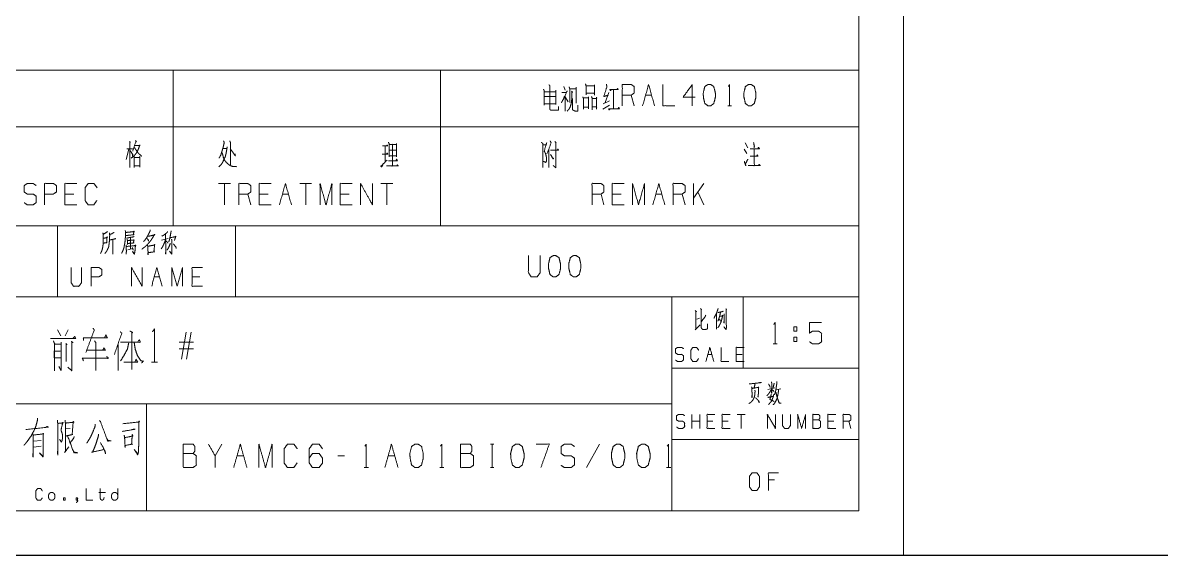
# Model space of a CAD drawing. Header units: millimetres. Extents: x 2210 to 79821, y -19430 to 2344.
# Drawn here: x 3715.2 to 3843, y 1492.8 to 1552.6 of the extents above; entities that cross this region are included whole.
import ezdxf

# ---------------------------------------------------------------- set-up
doc = ezdxf.new("R2010")
doc.units = ezdxf.units.MM
doc.layers.add('101', color=7, linetype='Continuous', true_color=0xffffff)

msp = doc.modelspace()

# ---------------------------------------------------------------- linework, layer by layer
msp.add_line((2209.78, 1492.82), (13049.16, 1492.82))
at = {"layer": '101', "color": 133, "linetype": 'Continuous', "lineweight": 18}
for p, q in [((3814.08, 1492.82), (3814.08, 1789.82)), ((3809.08, 1497.82), (3809.08, 1784.82)), ((3629.08, 1529.82), (3809.08, 1529.82)), ((3719.08, 1529.82), (3719.08, 1521.82)), ((3739.08, 1529.82), (3739.08, 1521.82)), ((3629.08, 1521.82), (3809.08, 1521.82)), ((3788.08, 1521.82), (3788.08, 1497.82)), ((3796.08, 1521.82), (3796.08, 1513.82)), ((3788.08, 1513.82), (3809.08, 1513.82)), ((3679.08, 1509.82), (3788.08, 1509.82)), ((3729.08, 1509.82), (3729.08, 1497.82)), ((3788.08, 1505.82), (3809.08, 1505.82)), ((3419.08, 1497.82), (3809.08, 1497.82)), ((3629.08, 1497.82), (3809.08, 1497.82)), ((3394.08, 1492.82), (3814.08, 1492.82))]:
    msp.add_line(p, q, dxfattribs=at)
at = {"layer": '101', "color": 72, "linetype": 'Continuous', "lineweight": 18}
for p, q in [((3707.08, 1547.28), (3732.08, 1547.28)), ((3732.08, 1547.28), (3732.08, 1540.93)), ((3732.08, 1547.28), (3762.08, 1547.28)), ((3762.08, 1547.28), (3762.08, 1540.93)), ((3762.08, 1547.28), (3809.08, 1547.28)), ((3809.08, 1547.28), (3809.08, 1540.93)), ((3775.94, 1545.47), (3776.1, 1545.05)), ((3773.76, 1544.85), (3775.03, 1544.85)), ((3773.76, 1544.32), (3775.03, 1544.32)), ((3775.06, 1545.05), (3775.06, 1543.42)), ((3776.12, 1544.22), (3776.42, 1543.75)), ((3781.01, 1544.77), (3780.57, 1543.67)), ((3781.52, 1545.05), (3781.52, 1543)), ((3783.85, 1543.3), (3783.52, 1544.5)), ((3785.12, 1544.5), (3785.79, 1544.5)), ((3773.77, 1543.52), (3775.03, 1543.52)), ((3780.34, 1542.9), (3781.06, 1543.37)), ((3780.36, 1543.52), (3781.08, 1543.85)), ((3794.35, 1543.3), (3794.77, 1543.3)), ((3707.08, 1540.93), (3732.08, 1540.93)), ((3732.08, 1540.93), (3762.08, 1540.93)), ((3732.08, 1540.93), (3732.08, 1529.82)), ((3762.08, 1540.93), (3762.08, 1529.82)), ((3762.08, 1540.93), (3809.08, 1540.93)), ((3809.08, 1540.93), (3809.08, 1529.82)), ((3774.92, 1539.27), (3775.1, 1539.12)), ((3796.29, 1539.12), (3796.59, 1538.57)), ((3727.1, 1538.42), (3726.81, 1537.27)), ((3737.68, 1538.5), (3738.1, 1538.5)), ((3755.89, 1538.77), (3755.89, 1536.95)), ((3756.33, 1538.3), (3757.11, 1538.3)), ((3773.6, 1538.92), (3773.95, 1538.92)), ((3774.25, 1538.42), (3774.25, 1536.35)), ((3796.2, 1538.42), (3796.5, 1537.95)), ((3738.53, 1534.56), (3737.18, 1534.56)), ((3737.86, 1534.56), (3737.86, 1532.18)), ((3747.63, 1534.56), (3746.29, 1534.56)), ((3746.96, 1534.56), (3746.96, 1532.18)), ((3756.74, 1534.56), (3755.4, 1534.56)), ((3756.07, 1534.56), (3756.07, 1532.18)), ((3790.49, 1532.18), (3790.49, 1534.56)), ((3791.66, 1534.56), (3790.49, 1532.91)), ((3720.93, 1533.38), (3719.92, 1533.38)), ((3740.8, 1532.18), (3740.47, 1533.38)), ((3742.75, 1533.38), (3741.74, 1533.38)), ((3744.35, 1533.38), (3745.02, 1533.38)), ((3751.85, 1533.38), (3750.84, 1533.38)), ((3780.45, 1532.18), (3780.12, 1533.38)), ((3782.39, 1533.38), (3781.38, 1533.38)), ((3786.27, 1533.38), (3786.94, 1533.38)), ((3789.56, 1532.18), (3789.22, 1533.38)), ((3791.66, 1532.18), (3790.99, 1533.61)), ((3707.08, 1529.82), (3732.08, 1529.82)), ((3732.08, 1529.82), (3762.08, 1529.82)), ((3762.08, 1529.82), (3809.08, 1529.82)), ((3727.3, 1528.49), (3727.28, 1527.19)), ((3730.79, 1528.2), (3731.51, 1528.4)), ((3727, 1527.1), (3727.55, 1527.25)), ((3729.97, 1524.08), (3730.56, 1524.08)), ((3735.08, 1524.08), (3734.2, 1524.08)), ((3790.86, 1519.32), (3791.18, 1519.44)), ((3719.09, 1518.15), (3719.48, 1517.44)), ((3720.29, 1518.15), (3719.95, 1517.44)), ((3733.01, 1514.84), (3733.54, 1517.87)), ((3734.1, 1517.87), (3733.57, 1514.84)), ((3801.76, 1517.29), (3801.76, 1516.81)), ((3801.76, 1517.29), (3802.1, 1517.29)), ((3725.92, 1516.49), (3725.92, 1513.58)), ((3734.35, 1516.73), (3732.76, 1516.73)), ((3734.35, 1515.98), (3732.76, 1515.98)), ((3799.45, 1516.56), (3799.88, 1516.56)), ((3724.76, 1514.88), (3724.62, 1515.16)), ((3727.9, 1514.8), (3727.76, 1514.49)), ((3792.12, 1515.38), (3792.56, 1515.38)), ((3795.95, 1515.38), (3795.29, 1515.38)), ((3719.23, 1514.01), (3719.51, 1513.58)), ((3729.65, 1514.49), (3730.32, 1514.49)), ((3798.86, 1511.45), (3799.65, 1511.62)), ((3799.76, 1511.39), (3800.3, 1511.51)), ((3790.32, 1507.07), (3790.32, 1508.64)), ((3791.21, 1507.07), (3791.21, 1508.64)), ((3796.3, 1508.64), (3795.41, 1508.64)), ((3795.85, 1508.64), (3795.85, 1507.07)), ((3717.93, 1507.28), (3717.74, 1507.17)), ((3720.52, 1507.07), (3720, 1507)), ((3791.21, 1507.87), (3790.32, 1507.87)), ((3792.68, 1507.87), (3792.02, 1507.87)), ((3794.38, 1507.87), (3793.71, 1507.87)), ((3806.26, 1507.87), (3805.59, 1507.87)), ((3808.18, 1507.07), (3807.96, 1507.87)), ((3717.25, 1505.72), (3716.39, 1505.62)), ((3716.39, 1504.96), (3717.25, 1505.07)), ((3737.53, 1505.29), (3736.79, 1503.99)), ((3767.71, 1505.29), (3768.08, 1505.29)), ((3767.91, 1505.29), (3767.91, 1502.67)), ((3779.96, 1505.29), (3778.48, 1502.67)), ((3739.25, 1503.99), (3739.99, 1503.99)), ((3751.31, 1503.99), (3750.56, 1503.99)), ((3756.22, 1503.99), (3756.96, 1503.99)), ((3753.53, 1502.67), (3754, 1502.67)), ((3762.02, 1502.67), (3762.48, 1502.67)), ((3767.71, 1502.67), (3768.08, 1502.67)), ((3787.47, 1502.67), (3787.94, 1502.67)), ((3799.6, 1501.28), (3798.91, 1501.28)), ((3723.73, 1499.87), (3724.47, 1499.87))]:
    msp.add_line(p, q, dxfattribs=at)
for points, knots in [([(3774.27, 1545.65), (3774.36, 1545.55), (3774.36, 1542.92), (3774.41, 1542.82), (3774.57, 1542.8), (3775.35, 1542.8), (3775.35, 1543.2)], [0, 0, 0.031698, 0.655157, 0.682037, 0.720284, 0.904996, 1, 1]), ([(3776.53, 1545.42), (3776.6, 1545.25), (3776.6, 1543.65)], [0, 0, 0.105514, 1, 1]), ([(3776.6, 1545.2), (3777.31, 1545.2), (3777.31, 1545.37), (3777.31, 1543.6)], [0, 0, 0.266094, 0.331958, 1, 1]), ([(3778.38, 1545.75), (3778.45, 1545.5), (3778.45, 1544.52), (3778.45, 1544.7), (3779.37, 1544.7), (3779.37, 1544.47), (3779.37, 1545.65), (3779.37, 1545.52), (3778.45, 1545.52)], [0, 0, 0.054432, 0.258706, 0.29537, 0.487932, 0.535072, 0.781249, 0.807438, 1, 1]), ([(3780.73, 1545.7), (3780.78, 1545.42), (3780.43, 1544.35), (3780.92, 1544.47)], [0, 0, 0.145701, 0.734427, 1, 1]), ([(3782.51, 1543.3), (3782.51, 1545.67), (3783.52, 1545.67), (3783.85, 1545.45), (3783.85, 1544.72), (3783.52, 1544.5), (3782.51, 1544.5)], [0, 0, 0.400951, 0.571036, 0.639278, 0.761673, 0.829915, 1, 1]), ([(3784.79, 1543.3), (3785.46, 1545.67), (3786.13, 1543.3)], [0, 0, 0.499999, 1, 1]), ([(3787.06, 1545.67), (3787.06, 1543.3), (3788.4, 1543.3)], [0, 0, 0.638733, 1, 1]), ([(3790.68, 1544.25), (3789.34, 1544.25), (3790.35, 1545.67), (3790.35, 1543.3)], [0, 0, 0.245869, 0.565295, 1, 1]), ([(3792.45, 1543.3), (3792.78, 1543.55), (3792.96, 1544.25), (3792.96, 1544.72), (3792.78, 1545.45), (3792.45, 1545.67), (3792.11, 1545.67), (3791.77, 1545.45), (3791.6, 1544.72), (3791.61, 1544.25), (3791.77, 1543.55), (3792.11, 1543.3), (3792.45, 1543.3)], [0, 0, 0.067524, 0.18397, 0.260582, 0.380942, 0.446139, 0.500302, 0.565504, 0.685862, 0.762527, 0.878308, 0.945837, 1, 1]), ([(3794.42, 1545.47), (3794.56, 1545.67), (3794.56, 1543.3)], [0, 0, 0.093495, 1, 1]), ([(3797, 1543.3), (3797.33, 1543.55), (3797.51, 1544.25), (3797.51, 1544.72), (3797.33, 1545.45), (3797, 1545.67), (3796.66, 1545.67), (3796.33, 1545.45), (3796.15, 1544.72), (3796.17, 1544.25), (3796.33, 1543.55), (3796.66, 1543.3), (3797, 1543.3)], [0, 0, 0.067525, 0.183972, 0.260585, 0.380946, 0.446143, 0.500306, 0.565503, 0.685864, 0.76253, 0.878312, 0.945837, 1, 1]), ([(3773.67, 1545.15), (3773.74, 1545), (3773.74, 1543.37)], [0, 0, 0.092597, 1, 1]), ([(3775.73, 1544.8), (3776.23, 1544.8), (3776.32, 1544.95), (3775.68, 1543.62), (3776.1, 1544.45), (3776.1, 1542.67)], [0, 0, 0.102218, 0.138179, 0.441776, 0.633382, 1, 1]), ([(3776.81, 1544.92), (3776.95, 1544.82), (3776.86, 1544.82), (3776.86, 1544.2), (3776.81, 1543.77), (3776.76, 1543.5), (3776.67, 1543.2), (3776.53, 1542.92), (3776.3, 1542.67)], [0, 0, 0.067741, 0.102315, 0.346795, 0.514328, 0.623882, 0.746214, 0.867178, 1, 1]), ([(3776.92, 1544.12), (3776.92, 1542.85), (3777.04, 1542.77), (3777.2, 1542.7), (3777.5, 1542.7), (3777.5, 1543.35)], [0, 0, 0.500781, 0.55761, 0.626688, 0.744702, 1, 1]), ([(3778.06, 1544.3), (3778.15, 1544.12), (3778.15, 1542.92), (3778.15, 1543.15), (3778.7, 1543.15), (3778.7, 1542.95), (3778.7, 1544.3), (3778.7, 1544.17), (3778.15, 1544.17)], [0, 0, 0.044639, 0.317869, 0.369099, 0.493859, 0.539397, 0.84678, 0.87524, 1, 1]), ([(3779.05, 1544.32), (3779.12, 1544.17), (3779.12, 1542.85), (3779.12, 1543.17), (3779.63, 1543.17), (3779.63, 1542.92), (3779.63, 1544.25), (3779.63, 1544.12), (3779.14, 1544.12)], [0, 0, 0.036663, 0.329593, 0.401444, 0.514757, 0.570026, 0.862955, 0.89059, 1, 1]), ([(3781.26, 1545.07), (3781.17, 1545), (3781.1, 1545.12), (3782.05, 1545.12), (3781.98, 1545.25), (3781.91, 1545.12)], [0, 0, 0.077218, 0.17288, 0.808676, 0.904338, 1, 1]), ([(3781.12, 1542.92), (3781.03, 1542.8), (3780.97, 1542.95), (3782.18, 1542.95), (3782.11, 1543.12), (3782.05, 1543)], [0, 0, 0.083253, 0.169787, 0.823494, 0.926146, 1, 1]), ([(3727.17, 1539.27), (3727.27, 1539.17), (3727.22, 1539.25), (3727.22, 1536.35), (3727.22, 1538.47), (3726.87, 1538.47), (3727.52, 1538.47)], [0, 0, 0.023247, 0.037896, 0.500409, 0.839319, 0.895699, 1, 1]), ([(3727.86, 1539.4), (3727.96, 1539.25), (3727.89, 1539.27), (3727.54, 1538.2)], [0, 0, 0.132126, 0.186059, 1, 1]), ([(3737.73, 1539.37), (3737.82, 1539.15), (3737.73, 1538.82), (3737.7, 1538.65), (3737.63, 1538.42), (3737.56, 1538.17), (3737.49, 1537.95), (3737.43, 1537.75), (3737.34, 1537.6), (3737.24, 1537.42)], [0, 0, 0.116541, 0.278918, 0.364993, 0.478696, 0.603951, 0.71766, 0.817412, 0.901346, 1, 1]), ([(3738.44, 1539.35), (3738.51, 1539.17), (3738.51, 1536.65)], [0, 0, 0.06955, 1, 1]), ([(3756.24, 1539.2), (3756.33, 1539.05), (3756.33, 1537.55), (3756.33, 1537.67), (3757.15, 1537.67), (3757.15, 1537.55), (3757.15, 1539.05), (3757.15, 1538.95), (3756.33, 1538.95), (3756.72, 1538.95), (3756.72, 1536.55), (3756.02, 1536.55), (3757.36, 1536.55), (3757.27, 1536.6), (3757.25, 1536.65), (3757.15, 1536.5)], [0, 0, 0.016856, 0.162098, 0.174201, 0.252928, 0.265031, 0.410272, 0.419955, 0.498682, 0.536334, 0.76872, 0.837175, 0.967244, 0.977077, 0.982211, 1, 1]), ([(3773.42, 1539.2), (3773.58, 1539.05), (3773.58, 1536.35)], [0, 0, 0.074914, 1, 1]), ([(3774.02, 1539.15), (3773.74, 1538.2), (3773.84, 1538.02), (3773.92, 1537.85), (3773.99, 1537.5), (3773.99, 1537.07), (3773.92, 1536.92), (3773.67, 1537.05)], [0, 0, 0.379822, 0.458229, 0.530553, 0.667378, 0.830233, 0.893776, 1, 1]), ([(3774.41, 1539.35), (3774.52, 1539.12), (3774.04, 1537.9)], [0, 0, 0.159107, 1, 1]), ([(3775.03, 1539.17), (3775.03, 1536.35), (3774.76, 1536.57)], [0, 0, 0.890401, 1, 1]), ([(3797.25, 1539.17), (3797.33, 1538.7), (3797.35, 1538.8), (3797.3, 1538.57)], [0, 0, 0.592181, 0.716658, 1, 1]), ([(3727.26, 1538.25), (3727.56, 1537.77), (3727.56, 1537.85), (3727.52, 1537.65)], [0, 0, 0.668993, 0.75826, 1, 1]), ([(3727.79, 1538.82), (3728.33, 1538.82), (3728.35, 1538.92), (3728.19, 1538.45), (3727.96, 1538), (3727.7, 1537.67), (3727.38, 1537.42)], [0, 0, 0.220966, 0.26192, 0.463932, 0.667691, 0.836831, 1, 1]), ([(3727.72, 1538.6), (3727.89, 1538.37), (3728.09, 1538.07), (3728.26, 1537.87), (3728.58, 1537.62)], [0, 0, 0.21756, 0.48939, 0.692342, 1, 1]), ([(3738.14, 1538.67), (3738.03, 1537.95), (3737.96, 1537.72), (3737.93, 1537.55), (3737.82, 1537.37), (3737.73, 1537.17), (3737.68, 1537.02), (3737.56, 1536.82), (3737.45, 1536.67), (3737.22, 1536.45)], [0, 0, 0.296653, 0.392139, 0.46442, 0.547269, 0.635793, 0.700209, 0.795421, 0.869798, 1, 1]), ([(3737.56, 1538.02), (3737.63, 1537.85), (3737.68, 1537.65), (3737.72, 1537.47), (3737.89, 1537.12), (3737.98, 1537.02), (3738.23, 1536.77), (3738.37, 1536.65), (3738.55, 1536.55), (3738.79, 1536.47), (3739.02, 1536.47), (3739.2, 1536.45)], [0, 0, 0.075192, 0.15762, 0.228747, 0.384949, 0.438119, 0.578251, 0.653441, 0.734337, 0.837345, 0.928883, 1, 1]), ([(3738.48, 1538.47), (3739.06, 1537.67), (3739.06, 1537.9)], [0, 0, 0.814824, 1, 1]), ([(3755.56, 1537.87), (3756.17, 1537.87), (3756.1, 1538.02), (3756.07, 1537.9)], [0, 0, 0.676561, 0.857934, 1, 1]), ([(3755.57, 1538.8), (3756.17, 1538.8), (3756.1, 1538.9), (3756.07, 1538.77)], [0, 0, 0.704243, 0.847777, 1, 1]), ([(3774.43, 1538.3), (3775.35, 1538.3), (3775.28, 1538.45), (3775.22, 1538.32)], [0, 0, 0.752923, 0.888763, 1, 1]), ([(3774.45, 1537.82), (3774.76, 1537.3), (3774.78, 1537.4), (3774.69, 1537.42)], [0, 0, 0.760418, 0.886215, 1, 1]), ([(3797.33, 1538.42), (3797.33, 1536.57), (3796.63, 1536.57), (3798.02, 1536.57), (3797.88, 1536.72), (3797.79, 1536.57)], [0, 0, 0.426906, 0.590047, 0.912256, 0.959823, 1, 1]), ([(3796.86, 1538.45), (3797.92, 1538.45), (3797.79, 1538.65), (3797.74, 1538.47)], [0, 0, 0.717261, 0.876328, 1, 1]), ([(3796.87, 1537.62), (3797.76, 1537.62), (3797.67, 1537.77), (3797.58, 1537.65)], [0, 0, 0.729813, 0.873574, 1, 1]), ([(3727.7, 1537.62), (3727.7, 1536.37), (3727.7, 1536.55), (3728.33, 1536.55), (3728.33, 1536.42), (3728.33, 1537.62), (3728.33, 1537.5), (3727.77, 1537.5)], [0, 0, 0.306605, 0.34953, 0.505604, 0.536265, 0.830605, 0.861265, 1, 1]), ([(3755.64, 1536.67), (3755.48, 1536.42), (3755.41, 1536.5), (3756.1, 1537.2)], [0, 0, 0.214427, 0.289033, 1, 1]), ([(3756.24, 1537.12), (3757.25, 1537.12), (3757.18, 1537.3), (3757.11, 1537.15)], [0, 0, 0.739673, 0.878255, 1, 1]), ([(3796.2, 1537.05), (3796.38, 1536.55), (3796.34, 1536.77), (3796.61, 1537.3)], [0, 0, 0.39393, 0.563113, 1, 1]), ([(3715.35, 1532.41), (3715.68, 1532.18), (3716.37, 1532.18), (3716.71, 1532.43), (3716.71, 1533.13), (3716.37, 1533.38), (3715.7, 1533.38), (3715.35, 1533.61), (3715.35, 1534.33), (3715.7, 1534.56), (3716.37, 1534.56), (3716.71, 1534.33)], [0, 0, 0.068037, 0.184055, 0.25452, 0.372335, 0.4428, 0.555844, 0.626371, 0.748393, 0.81892, 0.931964, 1, 1]), ([(3717.64, 1532.18), (3717.64, 1534.56), (3718.65, 1534.56), (3718.98, 1534.33), (3718.98, 1533.61), (3718.63, 1533.38), (3717.64, 1533.38)], [0, 0, 0.401147, 0.571311, 0.639588, 0.762044, 0.832821, 1, 1]), ([(3721.26, 1532.18), (3719.92, 1532.18), (3719.92, 1534.56), (3721.26, 1534.56)], [0, 0, 0.26539, 0.73461, 1, 1]), ([(3723.52, 1532.66), (3723.18, 1532.18), (3722.53, 1532.18), (3722.19, 1532.66), (3722.19, 1534.08), (3722.53, 1534.56), (3723.2, 1534.56), (3723.54, 1534.08)], [0, 0, 0.114568, 0.243366, 0.357936, 0.638584, 0.753154, 0.885433, 1, 1]), ([(3739.46, 1532.18), (3739.46, 1534.56), (3740.47, 1534.56), (3740.8, 1534.33), (3740.8, 1533.61), (3740.47, 1533.38), (3739.46, 1533.38)], [0, 0, 0.400951, 0.571036, 0.639278, 0.761673, 0.829915, 1, 1]), ([(3743.08, 1532.18), (3741.74, 1532.18), (3741.74, 1534.56), (3743.08, 1534.56)], [0, 0, 0.26539, 0.73461, 1, 1]), ([(3744.01, 1532.18), (3744.69, 1534.56), (3745.36, 1532.18)], [0, 0, 0.499999, 1, 1]), ([(3748.57, 1532.18), (3748.57, 1534.56), (3749.24, 1532.18), (3749.91, 1534.56), (3749.91, 1532.18)], [0, 0, 0.245192, 0.500001, 0.754808, 1, 1]), ([(3752.19, 1532.18), (3750.84, 1532.18), (3750.84, 1534.56), (3752.19, 1534.56)], [0, 0, 0.26539, 0.73461, 1, 1]), ([(3753.12, 1532.18), (3753.12, 1534.56), (3754.46, 1532.18), (3754.46, 1534.56)], [0, 0, 0.317574, 0.682426, 1, 1]), ([(3779.11, 1532.18), (3779.11, 1534.56), (3780.12, 1534.56), (3780.45, 1534.33), (3780.45, 1533.61), (3780.12, 1533.38), (3779.11, 1533.38)], [0, 0, 0.400952, 0.571031, 0.639278, 0.761674, 0.829922, 1, 1]), ([(3782.73, 1532.18), (3781.38, 1532.18), (3781.38, 1534.56), (3782.73, 1534.56)], [0, 0, 0.26539, 0.73461, 1, 1]), ([(3783.66, 1532.18), (3783.66, 1534.56), (3784.33, 1532.18), (3785, 1534.56), (3785, 1532.18)], [0, 0, 0.245192, 0.499999, 0.754808, 1, 1]), ([(3788.21, 1532.18), (3788.21, 1534.56), (3789.22, 1534.56), (3789.56, 1534.33), (3789.56, 1533.61), (3789.22, 1533.38), (3788.21, 1533.38)], [0, 0, 0.400951, 0.571036, 0.639278, 0.761673, 0.829915, 1, 1]), ([(3724.71, 1529.17), (3724.65, 1529.13), (3724.22, 1528.84), (3724.19, 1529.02), (3724.24, 1528.84), (3724.24, 1528.27), (3724.22, 1527.91), (3724.21, 1527.67), (3724.18, 1527.43), (3724.13, 1527.21), (3724.07, 1526.99), (3723.99, 1526.83), (3723.93, 1526.7)], [0, 0, 0.024363, 0.186803, 0.243942, 0.302154, 0.485024, 0.597668, 0.675195, 0.753199, 0.825098, 0.89819, 0.953346, 1, 1]), ([(3725.44, 1529.08), (3725.19, 1528.91), (3724.96, 1528.84), (3724.93, 1529.02), (3724.96, 1528.75), (3724.94, 1528.49), (3724.93, 1528.2), (3724.91, 1527.96), (3724.88, 1527.74), (3724.85, 1527.49), (3724.8, 1527.32), (3724.72, 1527.19), (3724.65, 1527.03), (3724.57, 1526.9), (3724.49, 1526.79), (3724.41, 1526.7)], [0, 0, 0.096319, 0.172937, 0.229415, 0.313416, 0.396985, 0.487495, 0.564125, 0.634336, 0.711437, 0.768975, 0.817388, 0.871906, 0.920319, 0.962889, 1, 1]), ([(3726.71, 1529.28), (3726.72, 1529.08), (3726.72, 1528.73), (3726.71, 1528.4), (3726.69, 1528.18), (3726.66, 1527.89), (3726.61, 1527.65), (3726.56, 1527.38), (3726.5, 1527.19), (3726.42, 1526.99), (3726.3, 1526.74)], [0, 0, 0.076503, 0.212087, 0.33934, 0.424292, 0.535105, 0.630037, 0.733301, 0.813245, 0.895183, 1, 1]), ([(3726.75, 1529.06), (3727.72, 1529.17), (3727.67, 1529.22), (3727.63, 1528.82), (3727.7, 1528.82), (3726.74, 1528.71)], [0, 0, 0.39108, 0.416924, 0.577585, 0.60892, 1, 1]), ([(3729.28, 1528.66), (3729.33, 1528.64), (3730.03, 1528.8), (3729.98, 1528.84), (3729.86, 1528.62), (3729.72, 1528.38), (3729.58, 1528.18), (3729.42, 1527.98), (3729.25, 1527.78), (3729.06, 1527.58), (3728.86, 1527.41), (3728.7, 1527.3), (3728.58, 1527.19)], [0, 0, 0.017093, 0.254607, 0.275864, 0.359629, 0.452278, 0.53264, 0.616084, 0.70281, 0.792986, 0.881828, 0.944963, 1, 1]), ([(3729.5, 1529.35), (3729.48, 1529.19), (3729.3, 1528.84), (3729.19, 1528.62), (3729.06, 1528.42), (3728.91, 1528.2), (3728.75, 1528.05)], [0, 0, 0.101774, 0.363754, 0.525154, 0.678922, 0.85608, 1, 1]), ([(3731.45, 1529.17), (3731.42, 1529.08), (3731.22, 1528.91), (3731, 1528.75), (3730.81, 1528.66)], [0, 0, 0.111856, 0.433088, 0.752703, 1, 1]), ([(3731.23, 1528.84), (3731.25, 1527.1), (3731.26, 1526.61), (3731.23, 1526.7), (3731.25, 1526.9)], [0, 0, 0.691283, 0.883884, 0.921006, 1, 1]), ([(3731.86, 1529.26), (3731.84, 1529.15), (3731.76, 1528.69), (3731.7, 1528.38), (3731.59, 1528)], [0, 0, 0.086565, 0.451629, 0.696477, 1, 1]), ([(3724.27, 1527.85), (3724.3, 1527.87), (3724.66, 1527.94), (3724.61, 1527.91), (3724.66, 1528.6), (3724.69, 1528.51), (3724.25, 1528.4)], [0, 0, 0.022681, 0.239273, 0.269981, 0.676983, 0.732557, 1, 1]), ([(3724.94, 1528.22), (3725.64, 1528.36), (3725.6, 1528.38), (3725.52, 1528.33)], [0, 0, 0.834819, 0.895271, 1, 1]), ([(3725.3, 1528.27), (3725.3, 1526.63), (3725.29, 1526.74), (3725.3, 1526.92)], [0, 0, 0.849783, 0.907772, 1, 1]), ([(3726.8, 1527.67), (3726.81, 1527.47), (3726.83, 1526.96), (3726.81, 1526.63), (3726.8, 1526.72), (3726.83, 1526.94)], [0, 0, 0.147471, 0.523364, 0.768667, 0.835021, 1, 1]), ([(3726.83, 1527.49), (3727.89, 1527.6), (3727.86, 1527.67), (3727.84, 1527.56), (3727.8, 1527.05), (3727.78, 1526.85), (3727.72, 1526.63), (3727.52, 1526.92), (3727.74, 1526.7)], [0, 0, 0.374083, 0.399749, 0.43883, 0.61759, 0.687458, 0.767887, 0.891105, 1, 1]), ([(3727.7, 1528.62), (3727.66, 1528.58), (3727.27, 1528.51), (3727.05, 1528.47), (3726.85, 1528.42)], [0, 0, 0.07226, 0.516589, 0.766867, 1, 1]), ([(3726.92, 1528.31), (3726.94, 1528.16), (3726.97, 1527.72), (3726.95, 1527.83), (3727.69, 1527.89), (3727.63, 1527.89), (3727.67, 1528.29), (3727.7, 1528.22), (3726.94, 1528.16)], [0, 0, 0.056492, 0.217482, 0.258029, 0.525926, 0.548635, 0.694164, 0.720796, 1, 1]), ([(3729.11, 1528.42), (3729.14, 1528.4), (3729.31, 1528.2), (3729.33, 1528.09), (3729.26, 1528.25)], [0, 0, 0.066028, 0.519581, 0.712132, 1, 1]), ([(3729.19, 1527.63), (3729.22, 1527.56), (3729.25, 1527.01), (3729.26, 1526.94), (3729.26, 1526.55), (3729.25, 1526.72), (3729.25, 1526.79), (3730.01, 1526.9), (3729.92, 1526.9), (3730, 1527.72), (3730.03, 1527.67), (3729.98, 1527.65), (3729.23, 1527.52)], [0, 0, 0.018828, 0.160986, 0.178485, 0.280676, 0.326272, 0.343303, 0.542024, 0.566111, 0.777126, 0.791033, 0.804348, 1, 1]), ([(3731.23, 1528.29), (3731.14, 1528), (3731.03, 1527.76), (3730.93, 1527.52), (3730.84, 1527.38), (3730.73, 1527.21)], [0, 0, 0.251918, 0.474135, 0.691326, 0.826694, 1, 1]), ([(3731.25, 1528.13), (3731.45, 1527.96), (3731.5, 1527.87)], [0, 0, 0.729109, 1, 1]), ([(3731.75, 1527.85), (3731.73, 1527.74), (3731.56, 1527.34), (3731.39, 1527.07)], [0, 0, 0.129619, 0.632946, 1, 1]), ([(3731.89, 1528.31), (3731.96, 1528.2), (3731.93, 1528.22), (3731.95, 1527.05), (3731.95, 1526.77), (3731.93, 1526.61), (3731.68, 1526.96), (3731.93, 1526.66)], [0, 0, 0.051678, 0.066298, 0.513635, 0.623349, 0.682727, 0.848098, 1, 1]), ([(3731.73, 1528.47), (3732.43, 1528.62), (3732.37, 1528.64), (3732.23, 1528.16)], [0, 0, 0.557066, 0.608364, 1, 1]), ([(3732.11, 1527.78), (3732.39, 1527.43), (3732.43, 1527.25)], [0, 0, 0.711821, 1, 1]), ([(3727.5, 1527.38), (3727.56, 1527.21), (3727.59, 1527.07)], [0, 0, 0.579215, 1, 1]), ([(3771.96, 1526.46), (3771.96, 1524.56), (3772.27, 1524.09), (3772.95, 1524.09), (3773.3, 1524.56), (3773.3, 1526.46)], [0, 0, 0.337152, 0.4386, 0.55778, 0.662848, 1, 1]), ([(3775.06, 1524.09), (3775.4, 1524.34), (3775.58, 1525.04), (3775.58, 1525.51), (3775.4, 1526.24), (3775.06, 1526.46), (3774.73, 1526.46), (3774.39, 1526.24), (3774.22, 1525.51), (3774.23, 1525.04), (3774.39, 1524.34), (3774.73, 1524.09), (3775.06, 1524.09)], [0, 0, 0.067525, 0.183972, 0.260585, 0.380946, 0.446143, 0.500306, 0.565503, 0.685864, 0.76253, 0.878312, 0.945837, 1, 1]), ([(3777.34, 1524.09), (3777.68, 1524.34), (3777.85, 1525.04), (3777.85, 1525.51), (3777.68, 1526.24), (3777.34, 1526.46), (3777, 1526.46), (3776.67, 1526.24), (3776.49, 1525.51), (3776.51, 1525.04), (3776.67, 1524.34), (3777, 1524.09), (3777.34, 1524.09)], [0, 0, 0.067524, 0.183969, 0.260581, 0.380939, 0.446136, 0.500306, 0.565502, 0.68586, 0.762525, 0.878306, 0.94583, 1, 1]), ([(3720.62, 1525.12), (3720.62, 1523.44), (3720.9, 1523.02), (3721.49, 1523.02), (3721.8, 1523.44), (3721.8, 1525.12)], [0, 0, 0.337151, 0.438599, 0.557782, 0.662849, 1, 1]), ([(3722.88, 1523.02), (3722.88, 1525.12), (3723.77, 1525.12), (3724.07, 1524.92), (3724.07, 1524.28), (3723.75, 1524.08), (3722.88, 1524.08)], [0, 0, 0.401145, 0.571312, 0.639588, 0.762043, 0.832818, 1, 1]), ([(3727.41, 1523.02), (3727.41, 1525.12), (3728.59, 1523.02), (3728.59, 1525.12)], [0, 0, 0.317574, 0.682426, 1, 1]), ([(3731.93, 1523.02), (3731.93, 1525.12), (3732.53, 1523.02), (3733.12, 1525.12), (3733.12, 1523.02)], [0, 0, 0.245192, 0.5, 0.754808, 1, 1]), ([(3735.38, 1523.02), (3734.2, 1523.02), (3734.2, 1525.12), (3735.38, 1525.12)], [0, 0, 0.265389, 0.734611, 1, 1]), ([(3790.7, 1520.29), (3790.84, 1520.17), (3790.76, 1520.21), (3790.78, 1518.22), (3790.7, 1518.14), (3791.25, 1518.7)], [0, 0, 0.060255, 0.090729, 0.71461, 0.752496, 1, 1]), ([(3791.3, 1520.52), (3791.41, 1520.37), (3791.37, 1520.42), (3791.37, 1519.55), (3791.37, 1518.86), (3791.37, 1518.76), (3791.38, 1518.37), (3791.43, 1518.26), (3791.49, 1518.2), (3791.62, 1518.16), (3791.88, 1518.18), (3792.07, 1518.24), (3792.09, 1518.26), (3792.06, 1518.8)], [0, 0, 0.050887, 0.067371, 0.30486, 0.491459, 0.519732, 0.627242, 0.657953, 0.681265, 0.71898, 0.791172, 0.845841, 0.852765, 1, 1]), ([(3791.37, 1519.05), (3791.79, 1519.59), (3791.87, 1519.77)], [0, 0, 0.77398, 1, 1]), ([(3793.26, 1520.52), (3793.24, 1520.42), (3793.07, 1519.96), (3792.92, 1519.69), (3792.8, 1519.44)], [0, 0, 0.089072, 0.504979, 0.766001, 1, 1]), ([(3793.1, 1519.96), (3793.08, 1518.2), (3793.07, 1518.33), (3793.07, 1518.35), (3793.08, 1518.53)], [0, 0, 0.841012, 0.900786, 0.910681, 1, 1]), ([(3793.51, 1520.04), (3793.52, 1520), (3793.45, 1519.71), (3793.37, 1519.44), (3793.3, 1519.26), (3793.24, 1519.11)], [0, 0, 0.044891, 0.350478, 0.63559, 0.840224, 1, 1]), ([(3793.51, 1519.65), (3793.8, 1519.71), (3793.77, 1519.77), (3793.74, 1519.55), (3793.68, 1519.34), (3793.65, 1519.17), (3793.59, 1519.01), (3793.52, 1518.86), (3793.45, 1518.7), (3793.37, 1518.57), (3793.3, 1518.43), (3793.24, 1518.37)], [0, 0, 0.158182, 0.194476, 0.315843, 0.429568, 0.518472, 0.611327, 0.697145, 0.792857, 0.869066, 0.954883, 1, 1]), ([(3793.27, 1520.11), (3793.3, 1520.08), (3793.33, 1520.08), (3793.84, 1520.21), (3793.8, 1520.21), (3793.73, 1520.17)], [0, 0, 0.049781, 0.090425, 0.822292, 0.883256, 1, 1]), ([(3794.15, 1520.5), (3794.21, 1520.42), (3794.18, 1520.4), (3794.19, 1518.35), (3794.19, 1518.33), (3794.18, 1518.2), (3794.15, 1518.16), (3793.92, 1518.47), (3794.15, 1518.18), (3794.18, 1518.26)], [0, 0, 0.031372, 0.042462, 0.676473, 0.682877, 0.721567, 0.737252, 0.857566, 0.97283, 1, 1]), ([(3793.93, 1519.94), (3793.96, 1519.9), (3793.93, 1519.88), (3793.93, 1518.88), (3793.92, 1518.99), (3793.93, 1519.11)], [0, 0, 0.038712, 0.066084, 0.824707, 0.904517, 1, 1]), ([(3793.36, 1519.34), (3793.49, 1519.22), (3793.52, 1519.11)], [0, 0, 0.6273, 1, 1]), ([(3799.52, 1518.74), (3799.66, 1518.94), (3799.66, 1516.56)], [0, 0, 0.093487, 1, 1]), ([(3803.53, 1516.79), (3803.86, 1516.56), (3804.55, 1516.56), (3804.89, 1516.79), (3804.89, 1517.74), (3804.55, 1517.99), (3803.86, 1517.99), (3803.53, 1517.76), (3803.53, 1518.94), (3804.89, 1518.94)], [0, 0, 0.062226, 0.168341, 0.230572, 0.376815, 0.441268, 0.547382, 0.609609, 0.790489, 1, 1]), ([(3718.31, 1517.16), (3721.12, 1517.16), (3721.04, 1517.4), (3720.84, 1517.2)], [0, 0, 0.842004, 0.917045, 1, 1]), ([(3722.03, 1516.93), (3722.01, 1517.24), (3724.68, 1517.24), (3724.54, 1517.56), (3724.4, 1517.28)], [0, 0, 0.086832, 0.820652, 0.915214, 1, 1]), ([(3723.09, 1518.31), (3723.23, 1518.11), (3722.28, 1515.59)], [0, 0, 0.082206, 1, 1]), ([(3726.15, 1517.91), (3726.31, 1517.75), (3725.48, 1515.35)], [0, 0, 0.082802, 1, 1]), ([(3727.23, 1517.99), (3727.57, 1517.83), (3727.43, 1517.79), (3727.43, 1513.66)], [0, 0, 0.079453, 0.110572, 1, 1]), ([(3729.76, 1517.91), (3729.98, 1518.23), (3729.98, 1514.49)], [0, 0, 0.093491, 1, 1]), ([(3801.76, 1517.99), (3801.76, 1518.46), (3802.1, 1518.46), (3802.1, 1517.99), (3801.76, 1517.99)], [0, 0, 0.292916, 0.5, 0.792916, 1, 1]), ([(3802.1, 1517.29), (3802.1, 1516.81), (3801.76, 1516.81)], [0, 0, 0.585831, 1, 1]), ([(3718.64, 1516.89), (3718.75, 1516.61), (3718.75, 1513.54), (3718.75, 1516.53), (3719.51, 1516.53), (3719.51, 1516.73), (3719.51, 1513.58), (3719.51, 1515.75), (3718.73, 1515.75), (3718.73, 1515), (3719.48, 1515)], [0, 0, 0.019945, 0.226009, 0.426789, 0.47722, 0.490429, 0.701777, 0.847078, 0.899376, 0.949571, 1, 1]), ([(3720.04, 1516.61), (3720.17, 1516.49), (3720.06, 1516.53), (3720.06, 1514.56)], [0, 0, 0.080444, 0.132485, 1, 1]), ([(3720.65, 1516.85), (3720.84, 1516.69), (3720.7, 1516.81), (3720.7, 1513.54), (3720.26, 1513.93)], [0, 0, 0.058327, 0.100824, 0.861608, 1, 1]), ([(3722.4, 1515.86), (3724.46, 1515.86), (3724.32, 1516.1), (3724.18, 1515.86)], [0, 0, 0.789756, 0.894878, 1, 1]), ([(3723.26, 1516.89), (3723.4, 1516.69), (3723.4, 1513.58)], [0, 0, 0.071936, 1, 1]), ([(3726.18, 1516.73), (3728.4, 1516.73), (3728.29, 1517.01), (3728.12, 1516.81)], [0, 0, 0.800376, 0.90721, 1, 1]), ([(3727.09, 1516.65), (3726.95, 1515.98), (3726.59, 1515.31), (3726.18, 1514.64)], [0, 0, 0.306098, 0.646781, 1, 1]), ([(3727.71, 1516.69), (3727.82, 1515.98), (3728.04, 1515.31), (3728.43, 1514.68), (3728.68, 1514.6), (3728.76, 1514.64), (3728.54, 1514.41)], [0, 0, 0.252325, 0.500429, 0.760973, 0.853337, 0.885812, 1, 1]), ([(3788.49, 1514.73), (3788.71, 1514.58), (3789.17, 1514.58), (3789.39, 1514.75), (3789.39, 1515.21), (3789.17, 1515.38), (3788.72, 1515.38), (3788.49, 1515.53), (3788.49, 1516.01), (3788.72, 1516.16), (3789.17, 1516.16), (3789.39, 1516.01)], [0, 0, 0.068029, 0.184052, 0.254519, 0.372336, 0.442804, 0.555843, 0.62637, 0.748396, 0.818923, 0.931962, 1, 1]), ([(3791.07, 1514.9), (3790.85, 1514.58), (3790.42, 1514.58), (3790.2, 1514.9), (3790.2, 1515.84), (3790.42, 1516.16), (3790.86, 1516.16), (3791.09, 1515.84)], [0, 0, 0.114571, 0.243364, 0.357935, 0.638587, 0.753157, 0.885429, 1, 1]), ([(3791.89, 1514.58), (3792.34, 1516.16), (3792.78, 1514.58)], [0, 0, 0.499998, 1, 1]), ([(3793.59, 1516.16), (3793.59, 1514.58), (3794.48, 1514.58)], [0, 0, 0.638737, 1, 1]), ([(3796.18, 1514.58), (3795.29, 1514.58), (3795.29, 1516.16), (3796.18, 1516.16)], [0, 0, 0.265388, 0.734612, 1, 1]), ([(3722.01, 1514.64), (3721.89, 1514.96), (3724.79, 1514.96), (3724.62, 1515.04)], [0, 0, 0.097863, 0.945906, 1, 1]), ([(3726.54, 1514.49), (3728.1, 1514.49), (3727.9, 1514.84)], [0, 0, 0.794017, 1, 1]), ([(3796.76, 1512.05), (3798.11, 1512.2), (3798.05, 1512.22), (3797.9, 1512.2)], [0, 0, 0.865805, 0.905503, 1, 1]), ([(3797.38, 1512.11), (3797.41, 1511.99), (3797.3, 1511.6)], [0, 0, 0.238945, 1, 1]), ([(3799.25, 1512.3), (3799.28, 1512.15), (3799.28, 1511.02), (3799.25, 1511.16), (3799.28, 1511.29)], [0, 0, 0.094654, 0.823642, 0.918295, 1, 1]), ([(3799.54, 1512.15), (3799.54, 1512.05), (3799.43, 1511.57)], [0, 0, 0.174306, 1, 1]), ([(3799.85, 1512.34), (3799.85, 1512.22), (3799.84, 1511.99), (3799.79, 1511.7), (3799.75, 1511.39), (3799.69, 1511.14), (3799.62, 1510.91), (3799.6, 1510.85)], [0, 0, 0.081859, 0.232245, 0.425429, 0.632112, 0.800316, 0.957949, 1, 1]), ([(3797.39, 1511.35), (3797.42, 1511.22), (3797.41, 1511.18), (3797.39, 1510.89), (3797.35, 1510.64), (3797.3, 1510.5), (3797.23, 1510.35), (3797.14, 1510.21), (3797, 1510.04), (3796.85, 1509.92), (3796.73, 1509.86)], [0, 0, 0.073225, 0.098424, 0.26494, 0.409696, 0.496582, 0.589746, 0.686975, 0.813798, 0.923947, 1, 1]), ([(3797.03, 1511.72), (3797.06, 1511.55), (3797.07, 1511.12), (3797.07, 1510.54), (3797.06, 1510.62), (3797.06, 1510.77)], [0, 0, 0.119124, 0.427226, 0.837796, 0.897358, 1, 1]), ([(3797.06, 1511.55), (3797.85, 1511.68), (3797.8, 1511.72), (3797.79, 1511.37), (3797.79, 1511), (3797.77, 1510.77), (3797.76, 1510.58), (3797.74, 1510.66), (3797.77, 1510.85)], [0, 0, 0.351984, 0.378534, 0.533493, 0.697426, 0.797814, 0.880033, 0.917028, 1, 1]), ([(3799.27, 1511.47), (3799.13, 1511.24), (3799, 1511.04), (3798.87, 1510.87), (3798.74, 1510.73)], [0, 0, 0.287233, 0.555137, 0.786183, 1, 1]), ([(3798.86, 1510.54), (3799.48, 1510.68), (3799.5, 1510.87), (3799.5, 1510.79), (3799.43, 1510.54), (3799.32, 1510.27), (3799.22, 1510.06), (3799.1, 1509.94), (3799, 1509.82), (3798.93, 1509.75)], [0, 0, 0.304469, 0.392577, 0.431617, 0.55371, 0.68947, 0.798366, 0.878841, 0.95475, 1, 1]), ([(3798.94, 1512.03), (3799.08, 1511.8), (3799.1, 1511.66)], [0, 0, 0.640218, 1, 1]), ([(3799.24, 1510.89), (3799.08, 1510.31), (3799.18, 1510.27), (3799.29, 1510.23), (3799.41, 1510.17), (3799.56, 1510.08)], [0, 0, 0.529111, 0.626299, 0.735529, 0.852099, 1, 1]), ([(3799.28, 1511.43), (3799.46, 1511.31), (3799.54, 1511.2)], [0, 0, 0.613114, 1, 1]), ([(3800.06, 1511.39), (3800.01, 1511.04), (3799.97, 1510.79), (3799.92, 1510.58), (3799.87, 1510.4), (3799.75, 1510.15), (3799.65, 1509.96), (3799.53, 1509.79), (3799.44, 1509.71)], [0, 0, 0.194372, 0.332632, 0.448613, 0.555646, 0.70616, 0.822691, 0.933849, 1, 1]), ([(3799.73, 1511.12), (3799.76, 1511.08), (3799.91, 1510.5), (3800.01, 1510.23), (3800.11, 1509.94), (3800.14, 1509.88), (3800.36, 1509.9), (3800.14, 1509.92), (3800.07, 1510.04)], [0, 0, 0.026719, 0.341744, 0.493482, 0.655463, 0.691641, 0.807838, 0.924035, 1, 1]), ([(3797.47, 1510.5), (3797.67, 1510.31), (3797.79, 1510.19), (3797.85, 1510.11), (3797.89, 1509.94), (3797.8, 1510.15)], [0, 0, 0.292982, 0.473564, 0.580848, 0.762106, 1, 1]), ([(3788.61, 1507.22), (3788.83, 1507.07), (3789.29, 1507.07), (3789.51, 1507.24), (3789.51, 1507.7), (3789.29, 1507.87), (3788.84, 1507.87), (3788.61, 1508.01), (3788.61, 1508.49), (3788.84, 1508.64), (3789.29, 1508.64), (3789.51, 1508.49)], [0, 0, 0.068036, 0.184055, 0.25452, 0.372334, 0.442799, 0.555845, 0.626371, 0.748393, 0.818918, 0.931964, 1, 1]), ([(3792.9, 1507.07), (3792.02, 1507.07), (3792.02, 1508.64), (3792.9, 1508.64)], [0, 0, 0.265394, 0.734606, 1, 1]), ([(3794.6, 1507.07), (3793.71, 1507.07), (3793.71, 1508.64), (3794.6, 1508.64)], [0, 0, 0.265394, 0.734606, 1, 1]), ([(3798.8, 1507.07), (3798.8, 1508.64), (3799.69, 1507.07), (3799.69, 1508.64)], [0, 0, 0.317573, 0.682427, 1, 1]), ([(3800.5, 1508.64), (3800.5, 1507.39), (3800.71, 1507.07), (3801.16, 1507.07), (3801.39, 1507.39), (3801.39, 1508.64)], [0, 0, 0.337149, 0.438598, 0.557784, 0.662851, 1, 1]), ([(3802.2, 1507.07), (3802.2, 1508.64), (3802.64, 1507.07), (3803.09, 1508.64), (3803.09, 1507.07)], [0, 0, 0.245192, 0.5, 0.754808, 1, 1]), ([(3803.9, 1508.01), (3803.9, 1508.64), (3804.56, 1508.64), (3804.67, 1508.49), (3804.67, 1508.18), (3804.56, 1508.01), (3803.9, 1508.01), (3803.9, 1507.07), (3804.55, 1507.07), (3804.77, 1507.22), (3804.77, 1507.87), (3804.56, 1508.01)], [0, 0, 0.115916, 0.238849, 0.272472, 0.33043, 0.366587, 0.48952, 0.663395, 0.784172, 0.83349, 0.952457, 1, 1]), ([(3806.48, 1507.07), (3805.59, 1507.07), (3805.59, 1508.64), (3806.48, 1508.64)], [0, 0, 0.265394, 0.734606, 1, 1]), ([(3807.29, 1507.07), (3807.29, 1508.64), (3807.96, 1508.64), (3808.18, 1508.49), (3808.18, 1508.01), (3807.96, 1507.87), (3807.29, 1507.87)], [0, 0, 0.400946, 0.571033, 0.639276, 0.76167, 0.829914, 1, 1]), ([(3716.86, 1508.21), (3716.86, 1508.03), (3716.71, 1507.45), (3716.57, 1507.03), (3716.42, 1506.76), (3716.15, 1506.24), (3715.76, 1505.69), (3715.49, 1505.34), (3715.32, 1505.17)], [0, 0, 0.049752, 0.224095, 0.350741, 0.440842, 0.608969, 0.803946, 0.929998, 1, 1]), ([(3715.54, 1506.93), (3718.08, 1507.21), (3717.93, 1507.28)], [0, 0, 0.940373, 1, 1]), ([(3719.08, 1508), (3719.13, 1507.59), (3719.13, 1504.07), (3719.1, 1504.34), (3719.13, 1504.65)], [0, 0, 0.092137, 0.86992, 0.931161, 1, 1]), ([(3719.15, 1507.62), (3719.76, 1507.69), (3719.69, 1507.76), (3719.49, 1506.9), (3719.49, 1506.83), (3719.54, 1506.72), (3719.61, 1506.55), (3719.66, 1506.31), (3719.66, 1506.1), (3719.64, 1505.86), (3719.61, 1505.69), (3719.54, 1505.52), (3719.32, 1505.83), (3719.54, 1505.55)], [0, 0, 0.163216, 0.189965, 0.42515, 0.443501, 0.473931, 0.523766, 0.589292, 0.644345, 0.7089, 0.755234, 0.805069, 0.906205, 1, 1]), ([(3719.95, 1507.97), (3719.98, 1507.66), (3719.98, 1504.48), (3719.88, 1504.34), (3720.37, 1505)], [0, 0, 0.069653, 0.779472, 0.817267, 1, 1]), ([(3720, 1507.66), (3720.96, 1507.76), (3720.86, 1507.86), (3720.74, 1506.38), (3720.81, 1506.38), (3720.03, 1506.21)], [0, 0, 0.276542, 0.317649, 0.747834, 0.768982, 1, 1]), ([(3723.34, 1507.55), (3723.32, 1507.31), (3723.05, 1506.62), (3722.81, 1506.1), (3722.56, 1505.69), (3722.39, 1505.41)], [0, 0, 0.102841, 0.416511, 0.658903, 0.86249, 1, 1]), ([(3723.78, 1507.93), (3723.91, 1507.86), (3724.73, 1505.65), (3725.13, 1505.65), (3724.76, 1505.72), (3724.61, 1505.96)], [0, 0, 0.039541, 0.705114, 0.815247, 0.920312, 1, 1]), ([(3726.42, 1507.59), (3728.3, 1507.79), (3728.25, 1507.9), (3728.22, 1507.38), (3728.22, 1505.45), (3728.2, 1504.69), (3728.17, 1504.34), (3728.12, 1504.17), (3728.1, 1504.1), (3727.69, 1504.72), (3728.1, 1504.21)], [0, 0, 0.261649, 0.277493, 0.349233, 0.616764, 0.72192, 0.769813, 0.794637, 0.804771, 0.908172, 1, 1]), ([(3716.32, 1506.45), (3716.37, 1506.31), (3716.35, 1504.03), (3716.35, 1503.83), (3716.32, 1504.03), (3716.35, 1504.27)], [0, 0, 0.047497, 0.786427, 0.853598, 0.921235, 1, 1]), ([(3716.37, 1506.31), (3717.49, 1506.45), (3717.49, 1506.52), (3717.54, 1506.45), (3717.49, 1506.41), (3717.49, 1504), (3717.47, 1503.86), (3717.08, 1504.31), (3717.47, 1503.93)], [0, 0, 0.224398, 0.238094, 0.254868, 0.266729, 0.746112, 0.77393, 0.891944, 1, 1]), ([(3720.22, 1506.24), (3720.93, 1504.34), (3721.37, 1504.31), (3720.93, 1504.41), (3720.83, 1504.62)], [0, 0, 0.643821, 0.783835, 0.927246, 1, 1]), ([(3720.98, 1506.17), (3720.91, 1505.96), (3720.49, 1505.41)], [0, 0, 0.241282, 1, 1]), ([(3723.69, 1506.41), (3723.69, 1506.21), (3723.47, 1505.52), (3723.49, 1505.55), (3723.27, 1504.96), (3723.03, 1504.38), (3722.93, 1504.38), (3724.3, 1504.69)], [0, 0, 0.05545, 0.249412, 0.26073, 0.428483, 0.598637, 0.624772, 1, 1]), ([(3726.34, 1506.72), (3727.81, 1506.97), (3727.66, 1506.97), (3727.39, 1506.9)], [0, 0, 0.777945, 0.854701, 1, 1]), ([(3726.59, 1506.31), (3726.64, 1505.9), (3726.69, 1504.9), (3726.66, 1505.14), (3727.54, 1505.31), (3727.42, 1505.31), (3727.49, 1506.38), (3727.56, 1506.21), (3726.66, 1506.03)], [0, 0, 0.08584, 0.292105, 0.342087, 0.526357, 0.55147, 0.772215, 0.810799, 1, 1]), ([(3723.91, 1505.48), (3724.44, 1504.52), (3724.49, 1504.21), (3724.39, 1504.58)], [0, 0, 0.610117, 0.783655, 1, 1]), ([(3733.22, 1504.24), (3733.22, 1505.29), (3734.33, 1505.29), (3734.51, 1505.04), (3734.51, 1504.52), (3734.33, 1504.24), (3733.22, 1504.24), (3733.22, 1502.67), (3734.31, 1502.67), (3734.68, 1502.92), (3734.68, 1503.99), (3734.33, 1504.24)], [0, 0, 0.115917, 0.238847, 0.272469, 0.330428, 0.366584, 0.489513, 0.663389, 0.784162, 0.833485, 0.952453, 1, 1]), ([(3736.79, 1502.67), (3736.79, 1503.99), (3736.05, 1505.29)], [0, 0, 0.469959, 1, 1]), ([(3741.71, 1502.67), (3741.71, 1505.29), (3742.45, 1502.67), (3743.19, 1505.29), (3743.19, 1502.67)], [0, 0, 0.245192, 0.5, 0.754808, 1, 1]), ([(3746, 1503.19), (3745.63, 1502.67), (3744.91, 1502.67), (3744.54, 1503.19), (3744.54, 1504.77), (3744.91, 1505.29), (3745.65, 1505.29), (3746.02, 1504.77)], [0, 0, 0.114569, 0.243366, 0.357935, 0.638584, 0.753153, 0.885431, 1, 1]), ([(3747.36, 1503.72), (3747.72, 1504.24), (3748.48, 1504.24), (3748.85, 1503.72), (3748.85, 1503.19), (3748.48, 1502.67), (3747.72, 1502.67), (3747.36, 1503.19), (3747.36, 1504.77), (3747.72, 1505.29), (3748.48, 1505.29), (3748.85, 1504.77)], [0, 0, 0.076963, 0.169761, 0.248073, 0.312018, 0.390331, 0.483128, 0.560091, 0.751927, 0.82889, 0.921688, 1, 1]), ([(3753.61, 1505.07), (3753.76, 1505.29), (3753.76, 1502.67)], [0, 0, 0.093489, 1, 1]), ([(3759.6, 1502.67), (3759.97, 1502.95), (3760.16, 1503.72), (3760.16, 1504.24), (3759.97, 1505.04), (3759.6, 1505.29), (3759.23, 1505.29), (3758.85, 1505.04), (3758.66, 1504.24), (3758.68, 1503.72), (3758.85, 1502.95), (3759.23, 1502.67), (3759.6, 1502.67)], [0, 0, 0.06753, 0.183974, 0.260586, 0.380945, 0.446147, 0.500311, 0.565508, 0.685867, 0.762531, 0.878311, 0.945836, 1, 1]), ([(3762.09, 1505.07), (3762.25, 1505.29), (3762.25, 1502.67)], [0, 0, 0.093489, 1, 1]), ([(3764.34, 1504.24), (3764.34, 1505.29), (3765.45, 1505.29), (3765.62, 1505.04), (3765.62, 1504.52), (3765.45, 1504.24), (3764.34, 1504.24), (3764.34, 1502.67), (3765.43, 1502.67), (3765.8, 1502.92), (3765.8, 1503.99), (3765.45, 1504.24)], [0, 0, 0.115917, 0.238847, 0.272469, 0.330428, 0.366584, 0.489513, 0.663389, 0.784162, 0.833485, 0.952453, 1, 1]), ([(3770.91, 1502.67), (3771.28, 1502.95), (3771.48, 1503.72), (3771.48, 1504.24), (3771.28, 1505.04), (3770.91, 1505.29), (3770.54, 1505.29), (3770.17, 1505.04), (3769.97, 1504.24), (3769.99, 1503.72), (3770.17, 1502.95), (3770.54, 1502.67), (3770.91, 1502.67)], [0, 0, 0.067525, 0.183969, 0.260581, 0.380939, 0.446136, 0.500306, 0.565503, 0.685861, 0.762526, 0.878305, 0.94583, 1, 1]), ([(3773.37, 1502.67), (3774.31, 1505.29), (3772.82, 1505.29)], [0, 0, 0.652472, 1, 1]), ([(3775.63, 1502.92), (3776, 1502.67), (3776.76, 1502.67), (3777.13, 1502.95), (3777.13, 1503.72), (3776.76, 1503.99), (3776.02, 1503.99), (3775.63, 1504.24), (3775.63, 1505.04), (3776.02, 1505.29), (3776.76, 1505.29), (3777.13, 1505.04)], [0, 0, 0.068036, 0.184054, 0.254519, 0.372335, 0.4428, 0.555843, 0.62637, 0.748394, 0.818921, 0.931964, 1, 1]), ([(3782.23, 1502.67), (3782.6, 1502.95), (3782.79, 1503.72), (3782.79, 1504.24), (3782.6, 1505.04), (3782.23, 1505.29), (3781.86, 1505.29), (3781.48, 1505.04), (3781.29, 1504.24), (3781.31, 1503.72), (3781.48, 1502.95), (3781.86, 1502.67), (3782.23, 1502.67)], [0, 0, 0.067525, 0.18397, 0.260581, 0.38094, 0.446137, 0.500301, 0.565503, 0.685862, 0.762526, 0.878306, 0.945836, 1, 1]), ([(3785.05, 1502.67), (3785.43, 1502.95), (3785.62, 1503.72), (3785.62, 1504.24), (3785.43, 1505.04), (3785.05, 1505.29), (3784.68, 1505.29), (3784.31, 1505.04), (3784.12, 1504.24), (3784.14, 1503.72), (3784.31, 1502.95), (3784.68, 1502.67), (3785.05, 1502.67)], [0, 0, 0.067525, 0.183971, 0.260584, 0.380944, 0.446141, 0.500306, 0.565504, 0.685864, 0.762529, 0.87831, 0.945835, 1, 1]), ([(3787.55, 1505.07), (3787.71, 1505.29), (3787.71, 1502.67)], [0, 0, 0.093489, 1, 1]), ([(3797.07, 1500.1), (3797.63, 1500.1), (3797.9, 1500.5), (3797.9, 1501.68), (3797.63, 1502.07), (3797.07, 1502.07), (3796.78, 1501.68), (3796.78, 1500.5), (3797.07, 1500.1)], [0, 0, 0.102683, 0.191619, 0.409477, 0.498413, 0.601096, 0.691619, 0.909477, 1, 1]), ([(3798.91, 1500.1), (3798.91, 1502.07), (3800.03, 1502.07)], [0, 0, 0.638735, 1, 1]), ([(3717.39, 1499.26), (3717.21, 1499), (3716.85, 1499), (3716.66, 1499.26), (3716.66, 1500.04), (3716.85, 1500.31), (3717.22, 1500.31), (3717.4, 1500.04)], [0, 0, 0.114567, 0.24337, 0.357937, 0.638582, 0.753149, 0.885433, 1, 1]), ([(3718.14, 1499.16), (3718.24, 1499.04), (3718.38, 1499), (3718.51, 1499), (3718.64, 1499.04), (3718.75, 1499.16), (3718.81, 1499.34), (3718.81, 1499.53), (3718.75, 1499.7), (3718.64, 1499.82), (3718.51, 1499.87), (3718.38, 1499.87), (3718.24, 1499.82), (3718.14, 1499.7), (3718.08, 1499.53), (3718.08, 1499.34), (3718.14, 1499.16)], [0, 0, 0.063224, 0.118198, 0.167051, 0.222025, 0.285248, 0.357933, 0.432348, 0.5, 0.563224, 0.618198, 0.667051, 0.722025, 0.785248, 0.8529, 0.927315, 1, 1]), ([(3722.32, 1500.31), (3722.32, 1499), (3723.06, 1499)], [0, 0, 0.638728, 1, 1]), ([(3724.33, 1499.31), (3724.28, 1499.12), (3724.17, 1499.01), (3724.04, 1499.01), (3723.92, 1499.12), (3723.88, 1499.31), (3723.88, 1500.32)], [0, 0, 0.107406, 0.190396, 0.26402, 0.350759, 0.456999, 1, 1]), ([(3725.88, 1500.31), (3725.88, 1499.34), (3725.82, 1499.16), (3725.71, 1499.04), (3725.58, 1499), (3725.45, 1499), (3725.31, 1499.04), (3725.21, 1499.16), (3725.15, 1499.34), (3725.15, 1499.53), (3725.21, 1499.7), (3725.31, 1499.82), (3725.45, 1499.87), (3725.58, 1499.87), (3725.71, 1499.82), (3725.82, 1499.7), (3725.88, 1499.53)], [0, 0, 0.286727, 0.342739, 0.39146, 0.433824, 0.471471, 0.513835, 0.562557, 0.618569, 0.675914, 0.728048, 0.77677, 0.819134, 0.856781, 0.899145, 0.947866, 1, 1]), ([(3719.76, 1499), (3719.95, 1499), (3719.95, 1499.26), (3719.76, 1499.26), (3719.76, 1499)], [0, 0, 0.207087, 0.5, 0.707087, 1, 1]), ([(3721.36, 1499), (3721.18, 1499), (3721.18, 1499.26), (3721.36, 1499.26), (3721.36, 1498.87), (3721.18, 1498.73)], [0, 0, 0.148246, 0.357931, 0.506176, 0.815186, 1, 1])]:
    msp.add_open_spline(points, degree=1, knots=knots, dxfattribs=at)
for points in [[(3785.94, 1532.18), (3786.61, 1534.56), (3787.28, 1532.18)], [(3729.67, 1523.02), (3730.26, 1525.12), (3730.86, 1523.02)], [(3738.88, 1502.67), (3739.62, 1505.29), (3740.36, 1502.67)], [(3755.85, 1502.67), (3756.59, 1505.29), (3757.33, 1502.67)]]:
    msp.add_open_spline(points, degree=1, dxfattribs=at)

doc.saveas('drawing.dxf')
